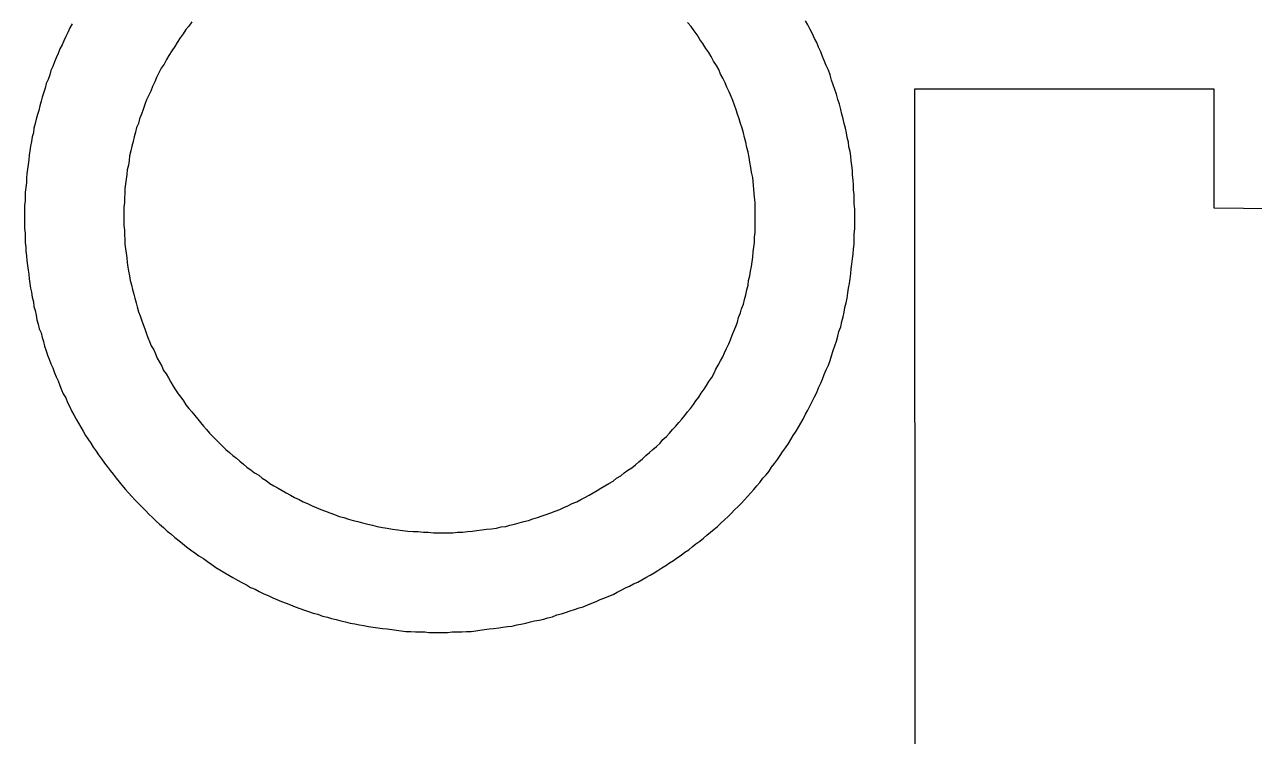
# Model space of a CAD drawing. Extents: x 11 to 591, y 39 to 419.
# Drawn here: x 170.9 to 223.3, y 294.2 to 324.5 of the extents above; entities that cross this region are included whole.
import ezdxf

# ---------------------------------------------------------------- set-up
doc = ezdxf.new("R2010")
doc.units = 0
doc.layers.get('0').update_dxf_attribs({"linetype": 'CONTINUOUS'})

msp = doc.modelspace()

# ---------------------------------------------------------------- linework, layer by layer
at = {"color": 3}
for p, q in [((172.965419, 324.530266), (172.865419, 324.355266)), ((204.315419, 324.480266), (204.215419, 324.655266)), ((204.415419, 324.280266), (204.315419, 324.480266)), ((172.690419, 323.980266), (172.615419, 323.805266)), ((172.790419, 324.180266), (172.690419, 323.980266)), ((172.865419, 324.355266), (172.790419, 324.180266)), ((204.515419, 324.105266), (204.415419, 324.280266)), ((204.590419, 323.905266), (204.515419, 324.105266)), ((204.690419, 323.730266), (204.590419, 323.905266)), ((172.440419, 323.455266), (172.365419, 323.255266)), ((172.540419, 323.630266), (172.440419, 323.455266)), ((172.615419, 323.805266), (172.540419, 323.630266)), ((204.765419, 323.530266), (204.690419, 323.730266)), ((204.865419, 323.330266), (204.765419, 323.530266)), ((204.940419, 323.130266), (204.865419, 323.330266)), ((172.215419, 322.905266), (172.140419, 322.705266)), ((172.290419, 323.080266), (172.215419, 322.905266)), ((172.365419, 323.255266), (172.290419, 323.080266)), ((205.015419, 322.955266), (204.940419, 323.130266)), ((205.090419, 322.755266), (205.015419, 322.955266)), ((172.015419, 322.355266), (171.940419, 322.155266)), ((172.065419, 322.530266), (172.015419, 322.355266)), ((172.140419, 322.705266), (172.065419, 322.530266)), ((205.190419, 322.555266), (205.090419, 322.755266)), ((205.265419, 322.355266), (205.190419, 322.555266)), ((205.315419, 322.130266), (205.265419, 322.355266)), ((171.815419, 321.780266), (171.765419, 321.605266)), ((171.865419, 321.980266), (171.815419, 321.780266)), ((171.940419, 322.155266), (171.865419, 321.980266)), ((205.390419, 321.930266), (205.315419, 322.130266)), ((205.465419, 321.730266), (205.390419, 321.930266)), ((208.890419, 293.305266), (208.865419, 321.755266)), ((208.865419, 321.755266), (221.615419, 321.755266)), ((221.615419, 321.755266), (221.615419, 316.680266)), ((171.640419, 321.230266), (171.590419, 321.030266)), ((171.690419, 321.405266), (171.640419, 321.230266)), ((171.765419, 321.605266), (171.690419, 321.405266)), ((205.540419, 321.530266), (205.465419, 321.730266)), ((205.590419, 321.305266), (205.540419, 321.530266)), ((205.665419, 321.105266), (205.590419, 321.305266)), ((171.540419, 320.830266), (171.490419, 320.655266)), ((171.590419, 321.030266), (171.540419, 320.830266)), ((205.715419, 320.880266), (205.665419, 321.105266)), ((205.765419, 320.680266), (205.715419, 320.880266)), ((171.390419, 320.280266), (171.340419, 320.080266)), ((171.440419, 320.455266), (171.390419, 320.280266)), ((171.490419, 320.655266), (171.440419, 320.455266)), ((205.815419, 320.480266), (205.765419, 320.680266)), ((205.865419, 320.280266), (205.815419, 320.480266)), ((205.915419, 320.080266), (205.865419, 320.280266)), ((171.265419, 319.705266), (171.240419, 319.505266)), ((171.315419, 319.880266), (171.265419, 319.705266)), ((171.340419, 320.080266), (171.315419, 319.880266)), ((205.965419, 319.880266), (205.915419, 320.080266)), ((205.990419, 319.680266), (205.965419, 319.880266)), ((206.040419, 319.480266), (205.990419, 319.680266)), ((171.190419, 319.305266), (171.165419, 319.105266)), ((171.240419, 319.505266), (171.190419, 319.305266)), ((206.065419, 319.280266), (206.040419, 319.480266)), ((206.115419, 319.080266), (206.065419, 319.280266)), ((171.115419, 318.730266), (171.090419, 318.530266)), ((171.140419, 318.930266), (171.115419, 318.730266)), ((171.165419, 319.105266), (171.140419, 318.930266)), ((206.140419, 318.880266), (206.115419, 319.080266)), ((206.165419, 318.680266), (206.140419, 318.880266)), ((206.190419, 318.480266), (206.165419, 318.680266)), ((171.040419, 318.130266), (171.015419, 317.955266)), ((171.065419, 318.330266), (171.040419, 318.130266)), ((171.090419, 318.530266), (171.065419, 318.330266)), ((206.215419, 318.280266), (206.190419, 318.480266)), ((206.215419, 318.080266), (206.215419, 318.280266)), ((206.240419, 317.855266), (206.215419, 318.080266)), ((170.990419, 317.555266), (170.965419, 317.355266)), ((171.015419, 317.755266), (170.990419, 317.555266)), ((171.015419, 317.955266), (171.015419, 317.755266)), ((206.265419, 317.655266), (206.240419, 317.855266)), ((206.265419, 317.455266), (206.265419, 317.655266)), ((170.965419, 317.355266), (170.965419, 317.155266)), ((170.965419, 317.155266), (170.965419, 316.980266)), ((206.290419, 317.255266), (206.265419, 317.455266)), ((206.290419, 317.055266), (206.290419, 317.255266)), ((206.290419, 316.855266), (206.290419, 317.055266)), ((170.965419, 316.980266), (170.940419, 316.780266)), ((170.940419, 316.780266), (170.940419, 316.580266)), ((170.940419, 316.580266), (170.940419, 316.380266)), ((206.315419, 316.630266), (206.290419, 316.855266)), ((206.315419, 316.430266), (206.315419, 316.630266)), ((221.615419, 316.680266), (224.140419, 316.655266)), ((170.940419, 316.380266), (170.940419, 316.180266)), ((170.940419, 316.180266), (170.940419, 315.980266)), ((170.940419, 315.980266), (170.940419, 315.805266)), ((206.315419, 316.230266), (206.315419, 316.430266)), ((206.315419, 316.005266), (206.315419, 316.230266)), ((206.315419, 315.780266), (206.315419, 316.005266)), ((170.940419, 315.805266), (170.965419, 315.605266)), ((170.965419, 315.605266), (170.965419, 315.405266)), ((206.290419, 315.580266), (206.315419, 315.780266)), ((206.290419, 315.355266), (206.290419, 315.580266)), ((170.965419, 315.405266), (170.965419, 315.205266)), ((170.965419, 315.205266), (170.990419, 315.005266)), ((170.990419, 315.005266), (170.990419, 314.830266)), ((206.240419, 314.705266), (206.265419, 314.930266)), ((206.265419, 314.930266), (206.290419, 315.130266)), ((206.290419, 315.130266), (206.290419, 315.355266)), ((170.990419, 314.830266), (171.015419, 314.630266)), ((171.015419, 314.630266), (171.040419, 314.430266)), ((171.040419, 314.430266), (171.065419, 314.230266)), ((206.190419, 314.280266), (206.215419, 314.505266)), ((206.215419, 314.505266), (206.240419, 314.705266)), ((171.065419, 314.230266), (171.090419, 314.030266)), ((171.090419, 314.030266), (171.115419, 313.855266)), ((206.115419, 313.655266), (206.140419, 313.880266)), ((206.140419, 313.880266), (206.165419, 314.080266)), ((206.165419, 314.080266), (206.190419, 314.280266)), ((171.115419, 313.855266), (171.140419, 313.655266)), ((171.140419, 313.655266), (171.165419, 313.455266)), ((171.165419, 313.455266), (171.190419, 313.255266)), ((206.040419, 313.255266), (206.090419, 313.455266)), ((206.090419, 313.455266), (206.115419, 313.655266)), ((171.190419, 313.255266), (171.240419, 313.080266)), ((171.240419, 313.080266), (171.265419, 312.880266)), ((171.265419, 312.880266), (171.315419, 312.680266)), ((205.940419, 312.630266), (205.990419, 312.830266)), ((205.990419, 312.830266), (206.015419, 313.055266)), ((206.015419, 313.055266), (206.040419, 313.255266)), ((171.315419, 312.680266), (171.340419, 312.480266)), ((171.340419, 312.480266), (171.390419, 312.305266)), ((171.390419, 312.305266), (171.440419, 312.105266)), ((205.865419, 312.230266), (205.890419, 312.430266)), ((205.890419, 312.430266), (205.940419, 312.630266)), ((171.440419, 312.105266), (171.465419, 311.905266)), ((171.465419, 311.905266), (171.515419, 311.730266)), ((205.715419, 311.605266), (205.765419, 311.830266)), ((205.765419, 311.830266), (205.815419, 312.030266)), ((205.815419, 312.030266), (205.865419, 312.230266)), ((171.515419, 311.730266), (171.565419, 311.530266)), ((171.565419, 311.530266), (171.640419, 311.355266)), ((171.640419, 311.355266), (171.690419, 311.155266)), ((205.590419, 311.205266), (205.640419, 311.405266)), ((205.640419, 311.405266), (205.715419, 311.605266)), ((171.690419, 311.155266), (171.740419, 310.980266)), ((171.740419, 310.980266), (171.790419, 310.780266)), ((171.790419, 310.780266), (171.865419, 310.580266)), ((205.390419, 310.605266), (205.465419, 310.805266)), ((205.465419, 310.805266), (205.540419, 311.005266)), ((205.540419, 311.005266), (205.590419, 311.205266)), ((171.865419, 310.580266), (171.915419, 310.405266)), ((171.915419, 310.405266), (171.990419, 310.230266)), ((171.990419, 310.230266), (172.065419, 310.030266)), ((205.265419, 310.180266), (205.315419, 310.380266)), ((205.315419, 310.380266), (205.390419, 310.605266)), ((172.065419, 310.030266), (172.140419, 309.855266)), ((172.140419, 309.855266), (172.215419, 309.655266)), ((205.015419, 309.580266), (205.090419, 309.780266)), ((205.090419, 309.780266), (205.190419, 309.980266)), ((205.190419, 309.980266), (205.265419, 310.180266)), ((172.215419, 309.655266), (172.290419, 309.480266)), ((172.290419, 309.480266), (172.365419, 309.305266)), ((172.365419, 309.305266), (172.440419, 309.105266)), ((204.765419, 309.005266), (204.865419, 309.205266)), ((204.865419, 309.205266), (204.940419, 309.380266)), ((204.940419, 309.380266), (205.015419, 309.580266)), ((172.440419, 309.105266), (172.515419, 308.930266)), ((172.515419, 308.930266), (172.590419, 308.755266)), ((172.590419, 308.755266), (172.690419, 308.580266)), ((204.590419, 308.630266), (204.690419, 308.805266)), ((204.690419, 308.805266), (204.765419, 309.005266)), ((172.690419, 308.580266), (172.765419, 308.380266)), ((172.765419, 308.380266), (172.865419, 308.205266)), ((172.865419, 308.205266), (172.940419, 308.030266)), ((204.315419, 308.055266), (204.415419, 308.255266)), ((204.415419, 308.255266), (204.490419, 308.430266)), ((204.490419, 308.430266), (204.590419, 308.630266)), ((172.940419, 308.030266), (173.040419, 307.855266)), ((173.040419, 307.855266), (173.140419, 307.680266)), ((173.140419, 307.680266), (173.240419, 307.505266)), ((204.015419, 307.505266), (204.115419, 307.680266)), ((204.115419, 307.680266), (204.215419, 307.880266)), ((204.215419, 307.880266), (204.315419, 308.055266)), ((173.240419, 307.505266), (173.340419, 307.330266)), ((173.340419, 307.330266), (173.440419, 307.155266)), ((173.440419, 307.155266), (173.540419, 306.980266)), ((203.690419, 306.980266), (203.815419, 307.155266)), ((203.815419, 307.155266), (203.915419, 307.330266)), ((203.915419, 307.330266), (204.015419, 307.505266)), ((173.540419, 306.980266), (173.640419, 306.830266)), ((173.640419, 306.830266), (173.765419, 306.655266)), ((173.765419, 306.655266), (173.865419, 306.480266)), ((203.365419, 306.455266), (203.490419, 306.630266)), ((203.490419, 306.630266), (203.590419, 306.805266)), ((203.590419, 306.805266), (203.690419, 306.980266)), ((173.865419, 306.480266), (173.990419, 306.305266)), ((173.990419, 306.305266), (174.090419, 306.155266)), ((174.090419, 306.155266), (174.215419, 305.980266)), ((203.015419, 305.955266), (203.140419, 306.130266)), ((203.140419, 306.130266), (203.240419, 306.280266)), ((203.240419, 306.280266), (203.365419, 306.455266)), ((174.215419, 305.980266), (174.340419, 305.805266)), ((174.340419, 305.805266), (174.465419, 305.655266)), ((174.465419, 305.655266), (174.590419, 305.480266)), ((202.665419, 305.455266), (202.765419, 305.630266)), ((202.765419, 305.630266), (202.890419, 305.780266)), ((202.890419, 305.780266), (203.015419, 305.955266)), ((174.590419, 305.480266), (174.715419, 305.330266)), ((174.715419, 305.330266), (174.840419, 305.155266)), ((174.840419, 305.155266), (174.965419, 305.005266)), ((174.965419, 305.005266), (175.090419, 304.855266)), ((202.140419, 304.830266), (202.265419, 304.980266)), ((202.265419, 304.980266), (202.390419, 305.155266)), ((202.390419, 305.155266), (202.540419, 305.305266)), ((202.540419, 305.305266), (202.665419, 305.455266)), ((175.090419, 304.855266), (175.240419, 304.680266)), ((175.240419, 304.680266), (175.365419, 304.530266)), ((175.365419, 304.530266), (175.515419, 304.380266)), ((201.740419, 304.380266), (201.890419, 304.530266)), ((201.890419, 304.530266), (202.015419, 304.680266)), ((202.015419, 304.680266), (202.140419, 304.830266)), ((175.515419, 304.380266), (175.640419, 304.230266)), ((175.640419, 304.230266), (175.790419, 304.080266)), ((175.790419, 304.080266), (175.940419, 303.930266)), ((175.940419, 303.930266), (176.090419, 303.780266)), ((201.190419, 303.805266), (201.340419, 303.955266)), ((201.340419, 303.955266), (201.465419, 304.080266)), ((201.465419, 304.080266), (201.615419, 304.230266)), ((201.615419, 304.230266), (201.740419, 304.380266)), ((176.090419, 303.780266), (176.240419, 303.630266)), ((176.240419, 303.630266), (176.390419, 303.480266)), ((176.390419, 303.480266), (176.540419, 303.330266)), ((200.765419, 303.380266), (200.915419, 303.530266)), ((200.915419, 303.530266), (201.040419, 303.655266)), ((201.040419, 303.655266), (201.190419, 303.805266)), ((176.540419, 303.330266), (176.690419, 303.205266)), ((176.690419, 303.205266), (176.865419, 303.055266)), ((176.865419, 303.055266), (177.015419, 302.905266)), ((177.015419, 302.905266), (177.165419, 302.780266)), ((200.165419, 302.855266), (200.315419, 302.980266)), ((200.315419, 302.980266), (200.465419, 303.105266)), ((200.465419, 303.105266), (200.615419, 303.255266)), ((200.615419, 303.255266), (200.765419, 303.380266)), ((177.165419, 302.780266), (177.340419, 302.630266)), ((177.340419, 302.630266), (177.515419, 302.505266)), ((177.515419, 302.505266), (177.665419, 302.380266)), ((177.665419, 302.380266), (177.840419, 302.230266)), ((199.390419, 302.230266), (199.540419, 302.355266)), ((199.540419, 302.355266), (199.715419, 302.480266)), ((199.715419, 302.480266), (199.865419, 302.605266)), ((199.865419, 302.605266), (200.015419, 302.730266)), ((200.015419, 302.730266), (200.165419, 302.855266)), ((177.840419, 302.230266), (178.015419, 302.105266)), ((178.015419, 302.105266), (178.190419, 301.980266)), ((178.190419, 301.980266), (178.365419, 301.855266)), ((178.365419, 301.855266), (178.565419, 301.730266)), ((198.765419, 301.780266), (198.915419, 301.880266)), ((198.915419, 301.880266), (199.065419, 302.005266)), ((199.065419, 302.005266), (199.240419, 302.105266)), ((199.240419, 302.105266), (199.390419, 302.230266)), ((178.565419, 301.730266), (178.740419, 301.605266)), ((178.740419, 301.605266), (178.915419, 301.480266)), ((178.915419, 301.480266), (179.090419, 301.355266)), ((179.090419, 301.355266), (179.265419, 301.255266)), ((197.915419, 301.230266), (198.090419, 301.330266)), ((198.090419, 301.330266), (198.265419, 301.430266)), ((198.265419, 301.430266), (198.415419, 301.555266)), ((198.415419, 301.555266), (198.590419, 301.655266)), ((198.590419, 301.655266), (198.765419, 301.780266)), ((179.265419, 301.255266), (179.465419, 301.130266)), ((179.465419, 301.130266), (179.640419, 301.030266)), ((179.640419, 301.030266), (179.815419, 300.930266)), ((179.815419, 300.930266), (180.015419, 300.805266)), ((180.015419, 300.805266), (180.190419, 300.705266)), ((197.065419, 300.730266), (197.240419, 300.830266)), ((197.240419, 300.830266), (197.415419, 300.930266)), ((197.415419, 300.930266), (197.590419, 301.030266)), ((197.590419, 301.030266), (197.765419, 301.130266)), ((197.765419, 301.130266), (197.915419, 301.230266)), ((180.190419, 300.705266), (180.390419, 300.605266)), ((180.390419, 300.605266), (180.565419, 300.505266)), ((180.565419, 300.505266), (180.765419, 300.430266)), ((180.765419, 300.430266), (180.940419, 300.330266)), ((180.940419, 300.330266), (181.140419, 300.230266)), ((196.015419, 300.205266), (196.190419, 300.305266)), ((196.190419, 300.305266), (196.365419, 300.380266)), ((196.365419, 300.380266), (196.540419, 300.480266)), ((196.540419, 300.480266), (196.715419, 300.555266)), ((196.715419, 300.555266), (196.890419, 300.655266)), ((196.890419, 300.655266), (197.065419, 300.730266)), ((181.140419, 300.230266), (181.315419, 300.155266)), ((181.315419, 300.155266), (181.515419, 300.055266)), ((181.515419, 300.055266), (181.690419, 299.980266)), ((181.690419, 299.980266), (181.890419, 299.905266)), ((181.890419, 299.905266), (182.090419, 299.830266)), ((182.090419, 299.830266), (182.265419, 299.755266)), ((182.265419, 299.755266), (182.465419, 299.680266)), ((194.740419, 299.680266), (194.940419, 299.755266)), ((194.940419, 299.755266), (195.115419, 299.830266)), ((195.115419, 299.830266), (195.290419, 299.905266)), ((195.290419, 299.905266), (195.465419, 299.980266)), ((195.465419, 299.980266), (195.665419, 300.055266)), ((195.665419, 300.055266), (195.840419, 300.130266)), ((195.840419, 300.130266), (196.015419, 300.205266)), ((182.465419, 299.680266), (182.665419, 299.605266)), ((182.665419, 299.605266), (182.865419, 299.530266)), ((182.865419, 299.530266), (183.040419, 299.480266)), ((183.040419, 299.480266), (183.240419, 299.405266)), ((183.240419, 299.405266), (183.440419, 299.355266)), ((183.440419, 299.355266), (183.640419, 299.280266)), ((183.640419, 299.280266), (183.840419, 299.230266)), ((183.840419, 299.230266), (184.015419, 299.180266)), ((193.065419, 299.155266), (193.240419, 299.205266)), ((193.240419, 299.205266), (193.440419, 299.255266)), ((193.440419, 299.255266), (193.615419, 299.330266)), ((193.615419, 299.330266), (193.815419, 299.380266)), ((193.815419, 299.380266), (193.990419, 299.430266)), ((193.990419, 299.430266), (194.190419, 299.505266)), ((194.190419, 299.505266), (194.365419, 299.555266)), ((194.365419, 299.555266), (194.565419, 299.630266)), ((194.565419, 299.630266), (194.740419, 299.680266)), ((184.015419, 299.180266), (184.215419, 299.130266)), ((184.215419, 299.130266), (184.415419, 299.080266)), ((184.415419, 299.080266), (184.615419, 299.030266)), ((184.615419, 299.030266), (184.815419, 298.980266)), ((184.815419, 298.980266), (185.015419, 298.955266)), ((185.015419, 298.955266), (185.215419, 298.905266)), ((185.215419, 298.905266), (185.390419, 298.880266)), ((185.390419, 298.880266), (185.590419, 298.830266)), ((185.590419, 298.830266), (185.790419, 298.805266)), ((185.790419, 298.805266), (185.990419, 298.780266)), ((185.990419, 298.780266), (186.190419, 298.755266)), ((186.190419, 298.755266), (186.390419, 298.730266)), ((186.390419, 298.730266), (186.590419, 298.705266)), ((186.590419, 298.705266), (186.790419, 298.680266)), ((186.790419, 298.680266), (186.990419, 298.655266)), ((190.165419, 298.655266), (190.340419, 298.680266)), ((190.340419, 298.680266), (190.540419, 298.705266)), ((190.540419, 298.705266), (190.740419, 298.730266)), ((190.740419, 298.730266), (190.940419, 298.755266)), ((190.940419, 298.755266), (191.140419, 298.780266)), ((191.140419, 298.780266), (191.315419, 298.805266)), ((191.315419, 298.805266), (191.515419, 298.830266)), ((191.515419, 298.830266), (191.715419, 298.855266)), ((191.715419, 298.855266), (191.915419, 298.905266)), ((191.915419, 298.905266), (192.090419, 298.930266)), ((192.090419, 298.930266), (192.290419, 298.980266)), ((192.290419, 298.980266), (192.490419, 299.030266)), ((192.490419, 299.030266), (192.665419, 299.080266)), ((192.665419, 299.080266), (192.865419, 299.105266)), ((192.865419, 299.105266), (193.065419, 299.155266)), ((186.990419, 298.655266), (187.190419, 298.630266)), ((187.190419, 298.630266), (187.390419, 298.630266)), ((187.390419, 298.630266), (187.590419, 298.605266)), ((187.590419, 298.605266), (187.790419, 298.605266)), ((187.790419, 298.605266), (187.990419, 298.605266)), ((187.990419, 298.605266), (188.165419, 298.580266)), ((188.165419, 298.580266), (188.365419, 298.580266)), ((188.365419, 298.580266), (188.565419, 298.580266)), ((188.565419, 298.580266), (188.765419, 298.580266)), ((188.765419, 298.580266), (188.965419, 298.580266)), ((188.965419, 298.580266), (189.165419, 298.605266)), ((189.165419, 298.605266), (189.365419, 298.605266)), ((189.365419, 298.605266), (189.565419, 298.605266)), ((189.565419, 298.605266), (189.765419, 298.630266)), ((189.765419, 298.630266), (189.965419, 298.630266)), ((189.965419, 298.630266), (190.165419, 298.655266))]:
    msp.add_line(p, q, dxfattribs=at)
at = {"color": 7}
for p, q in [((177.940419, 324.430266), (177.815419, 324.280266)), ((178.065419, 324.605266), (177.940419, 324.430266)), ((199.340419, 324.405266), (199.190419, 324.580266)), ((199.465419, 324.230266), (199.340419, 324.405266)), ((177.565419, 323.930266), (177.440419, 323.730266)), ((177.690419, 324.105266), (177.565419, 323.930266)), ((177.815419, 324.280266), (177.690419, 324.105266)), ((199.590419, 324.055266), (199.465419, 324.230266)), ((199.715419, 323.855266), (199.590419, 324.055266)), ((199.840419, 323.680266), (199.715419, 323.855266)), ((177.215419, 323.380266), (177.090419, 323.180266)), ((177.340419, 323.555266), (177.215419, 323.380266)), ((177.440419, 323.730266), (177.340419, 323.555266)), ((199.965419, 323.480266), (199.840419, 323.680266)), ((200.090419, 323.305266), (199.965419, 323.480266)), ((176.890419, 322.805266), (176.765419, 322.630266)), ((176.990419, 323.005266), (176.890419, 322.805266)), ((177.090419, 323.180266), (176.990419, 323.005266)), ((200.190419, 323.130266), (200.090419, 323.305266)), ((200.290419, 322.930266), (200.190419, 323.130266)), ((200.415419, 322.755266), (200.290419, 322.930266)), ((176.665419, 322.430266), (176.565419, 322.230266)), ((176.765419, 322.630266), (176.665419, 322.430266)), ((200.515419, 322.580266), (200.415419, 322.755266)), ((200.590419, 322.380266), (200.515419, 322.580266)), ((200.690419, 322.205266), (200.590419, 322.380266)), ((176.390419, 321.855266), (176.315419, 321.655266)), ((176.490419, 322.055266), (176.390419, 321.855266)), ((176.565419, 322.230266), (176.490419, 322.055266)), ((200.790419, 322.005266), (200.690419, 322.205266)), ((200.865419, 321.830266), (200.790419, 322.005266)), ((200.965419, 321.630266), (200.865419, 321.830266)), ((176.140419, 321.280266), (176.065419, 321.080266)), ((176.215419, 321.455266), (176.140419, 321.280266)), ((176.315419, 321.655266), (176.215419, 321.455266)), ((201.040419, 321.430266), (200.965419, 321.630266)), ((201.115419, 321.255266), (201.040419, 321.430266)), ((201.190419, 321.055266), (201.115419, 321.255266)), ((175.990419, 320.880266), (175.915419, 320.680266)), ((176.065419, 321.080266), (175.990419, 320.880266)), ((201.265419, 320.855266), (201.190419, 321.055266)), ((201.315419, 320.680266), (201.265419, 320.855266)), ((175.790419, 320.280266), (175.715419, 320.105266)), ((175.840419, 320.480266), (175.790419, 320.280266)), ((175.915419, 320.680266), (175.840419, 320.480266)), ((201.390419, 320.480266), (201.315419, 320.680266)), ((201.440419, 320.280266), (201.390419, 320.480266)), ((201.515419, 320.080266), (201.440419, 320.280266)), ((175.615419, 319.705266), (175.565419, 319.505266)), ((175.665419, 319.905266), (175.615419, 319.705266)), ((175.715419, 320.105266), (175.665419, 319.905266)), ((201.565419, 319.880266), (201.515419, 320.080266)), ((201.615419, 319.680266), (201.565419, 319.880266)), ((201.665419, 319.480266), (201.615419, 319.680266)), ((175.515419, 319.305266), (175.465419, 319.105266)), ((175.565419, 319.505266), (175.515419, 319.305266)), ((201.715419, 319.255266), (201.665419, 319.480266)), ((201.765419, 319.055266), (201.715419, 319.255266)), ((175.390419, 318.705266), (175.365419, 318.505266)), ((175.415419, 318.905266), (175.390419, 318.705266)), ((175.465419, 319.105266), (175.415419, 318.905266)), ((201.815419, 318.830266), (201.765419, 319.055266)), ((201.840419, 318.630266), (201.815419, 318.830266)), ((201.890419, 318.405266), (201.840419, 318.630266)), ((175.290419, 318.105266), (175.265419, 317.905266)), ((175.315419, 318.305266), (175.290419, 318.105266)), ((175.365419, 318.505266), (175.315419, 318.305266)), ((201.915419, 318.205266), (201.890419, 318.405266)), ((201.965419, 317.980266), (201.915419, 318.205266)), ((175.240419, 317.705266), (175.215419, 317.505266)), ((175.265419, 317.905266), (175.240419, 317.705266)), ((202.040419, 317.130266), (201.965419, 317.980266)), ((175.215419, 317.305266), (175.190419, 317.105266)), ((175.190419, 317.105266), (175.190419, 316.905266)), ((175.215419, 317.505266), (175.215419, 317.305266)), ((202.065419, 316.905266), (202.040419, 317.130266)), ((175.190419, 316.905266), (175.165419, 316.705266)), ((175.165419, 316.705266), (175.165419, 316.505266)), ((175.165419, 316.505266), (175.165419, 316.330266)), ((202.065419, 316.705266), (202.065419, 316.905266)), ((202.065419, 316.480266), (202.065419, 316.705266)), ((175.165419, 316.330266), (175.165419, 316.130266)), ((175.165419, 316.130266), (175.165419, 315.930266)), ((202.065419, 316.280266), (202.065419, 316.480266)), ((202.065419, 316.055266), (202.065419, 316.280266)), ((202.065419, 315.855266), (202.065419, 316.055266)), ((175.165419, 315.930266), (175.190419, 315.730266)), ((175.190419, 315.730266), (175.190419, 315.530266)), ((175.190419, 315.530266), (175.215419, 315.330266)), ((202.040419, 315.430266), (202.065419, 315.630266)), ((202.065419, 315.630266), (202.065419, 315.855266)), ((175.215419, 315.330266), (175.215419, 315.130266)), ((175.215419, 315.130266), (175.240419, 314.930266)), ((175.240419, 314.930266), (175.265419, 314.755266)), ((201.990419, 314.805266), (202.015419, 315.005266)), ((202.015419, 315.005266), (202.040419, 315.205266)), ((202.040419, 315.205266), (202.040419, 315.430266)), ((175.265419, 314.755266), (175.290419, 314.555266)), ((175.290419, 314.555266), (175.315419, 314.355266)), ((201.940419, 314.380266), (201.965419, 314.580266)), ((201.965419, 314.580266), (201.990419, 314.805266)), ((175.315419, 314.355266), (175.340419, 314.155266)), ((175.340419, 314.155266), (175.365419, 313.980266)), ((175.365419, 313.980266), (175.415419, 313.780266)), ((201.840419, 313.780266), (201.865419, 313.980266)), ((201.865419, 313.980266), (201.915419, 314.180266)), ((201.915419, 314.180266), (201.940419, 314.380266)), ((175.415419, 313.780266), (175.440419, 313.580266)), ((175.440419, 313.580266), (175.490419, 313.405266)), ((175.490419, 313.405266), (175.540419, 313.205266)), ((201.715419, 313.180266), (201.765419, 313.380266)), ((201.765419, 313.380266), (201.790419, 313.580266)), ((201.790419, 313.580266), (201.840419, 313.780266)), ((175.540419, 313.205266), (175.590419, 313.005266)), ((175.590419, 313.005266), (175.640419, 312.830266)), ((175.640419, 312.830266), (175.690419, 312.630266)), ((201.615419, 312.780266), (201.665419, 312.980266)), ((201.665419, 312.980266), (201.715419, 313.180266)), ((175.690419, 312.630266), (175.740419, 312.455266)), ((175.740419, 312.455266), (175.790419, 312.255266)), ((201.440419, 312.205266), (201.490419, 312.380266)), ((201.490419, 312.380266), (201.565419, 312.580266)), ((201.565419, 312.580266), (201.615419, 312.780266)), ((175.790419, 312.255266), (175.865419, 312.080266)), ((175.865419, 312.080266), (175.915419, 311.905266)), ((175.915419, 311.905266), (175.990419, 311.705266)), ((201.240419, 311.630266), (201.315419, 311.805266)), ((201.315419, 311.805266), (201.365419, 312.005266)), ((201.365419, 312.005266), (201.440419, 312.205266)), ((175.990419, 311.705266), (176.065419, 311.530266)), ((176.065419, 311.530266), (176.115419, 311.355266)), ((176.115419, 311.355266), (176.190419, 311.155266)), ((201.090419, 311.255266), (201.165419, 311.430266)), ((201.165419, 311.430266), (201.240419, 311.630266)), ((176.190419, 311.155266), (176.265419, 310.980266)), ((176.265419, 310.980266), (176.340419, 310.805266)), ((176.340419, 310.805266), (176.440419, 310.630266)), ((200.840419, 310.680266), (200.940419, 310.880266)), ((200.940419, 310.880266), (201.015419, 311.055266)), ((201.015419, 311.055266), (201.090419, 311.255266)), ((176.440419, 310.630266), (176.515419, 310.455266)), ((176.515419, 310.455266), (176.590419, 310.280266)), ((176.590419, 310.280266), (176.690419, 310.105266)), ((200.590419, 310.155266), (200.690419, 310.330266)), ((200.690419, 310.330266), (200.765419, 310.505266)), ((200.765419, 310.505266), (200.840419, 310.680266)), ((176.690419, 310.105266), (176.790419, 309.930266)), ((176.790419, 309.930266), (176.865419, 309.755266)), ((176.865419, 309.755266), (176.965419, 309.605266)), ((200.315419, 309.630266), (200.390419, 309.805266)), ((200.390419, 309.805266), (200.490419, 309.980266)), ((200.490419, 309.980266), (200.590419, 310.155266)), ((176.965419, 309.605266), (177.065419, 309.430266)), ((177.065419, 309.430266), (177.165419, 309.255266)), ((177.165419, 309.255266), (177.265419, 309.080266)), ((199.990419, 309.105266), (200.090419, 309.280266)), ((200.090419, 309.280266), (200.215419, 309.455266)), ((200.215419, 309.455266), (200.315419, 309.630266)), ((177.265419, 309.080266), (177.365419, 308.930266)), ((177.365419, 308.930266), (177.490419, 308.755266)), ((177.490419, 308.755266), (177.590419, 308.605266)), ((199.665419, 308.605266), (199.765419, 308.780266)), ((199.765419, 308.780266), (199.890419, 308.955266)), ((199.890419, 308.955266), (199.990419, 309.105266)), ((177.590419, 308.605266), (177.715419, 308.455266)), ((177.715419, 308.455266), (177.815419, 308.280266)), ((177.815419, 308.280266), (177.940419, 308.130266)), ((177.940419, 308.130266), (178.065419, 307.980266)), ((199.190419, 307.980266), (199.315419, 308.130266)), ((199.315419, 308.130266), (199.440419, 308.305266)), ((199.440419, 308.305266), (199.540419, 308.455266)), ((199.540419, 308.455266), (199.665419, 308.605266)), ((178.065419, 307.980266), (178.190419, 307.830266)), ((178.190419, 307.830266), (178.315419, 307.680266)), ((178.315419, 307.680266), (178.440419, 307.530266)), ((198.815419, 307.530266), (198.940419, 307.680266)), ((198.940419, 307.680266), (199.065419, 307.830266)), ((199.065419, 307.830266), (199.190419, 307.980266)), ((178.440419, 307.530266), (178.565419, 307.380266)), ((178.565419, 307.380266), (178.690419, 307.230266)), ((178.690419, 307.230266), (178.815419, 307.080266)), ((178.815419, 307.080266), (178.965419, 306.930266)), ((198.290419, 306.930266), (198.415419, 307.080266)), ((198.415419, 307.080266), (198.540419, 307.230266)), ((198.540419, 307.230266), (198.690419, 307.380266)), ((198.690419, 307.380266), (198.815419, 307.530266)), ((178.965419, 306.930266), (179.090419, 306.805266)), ((179.090419, 306.805266), (179.240419, 306.655266)), ((179.240419, 306.655266), (179.365419, 306.530266)), ((197.865419, 306.505266), (198.015419, 306.655266)), ((198.015419, 306.655266), (198.140419, 306.805266)), ((198.140419, 306.805266), (198.290419, 306.930266)), ((179.365419, 306.530266), (179.515419, 306.380266)), ((179.515419, 306.380266), (179.665419, 306.255266)), ((179.665419, 306.255266), (179.815419, 306.130266)), ((179.815419, 306.130266), (179.965419, 306.005266)), ((197.265419, 305.980266), (197.415419, 306.130266)), ((197.415419, 306.130266), (197.565419, 306.255266)), ((197.565419, 306.255266), (197.715419, 306.380266)), ((197.715419, 306.380266), (197.865419, 306.505266)), ((179.965419, 306.005266), (180.115419, 305.880266)), ((180.115419, 305.880266), (180.265419, 305.755266)), ((180.265419, 305.755266), (180.415419, 305.630266)), ((180.415419, 305.630266), (180.590419, 305.505266)), ((180.590419, 305.505266), (180.740419, 305.380266)), ((196.490419, 305.380266), (196.640419, 305.505266)), ((196.640419, 305.505266), (196.815419, 305.605266)), ((196.815419, 305.605266), (196.965419, 305.730266)), ((196.965419, 305.730266), (197.115419, 305.855266)), ((197.115419, 305.855266), (197.265419, 305.980266)), ((180.740419, 305.380266), (180.915419, 305.280266)), ((180.915419, 305.280266), (181.065419, 305.155266)), ((181.065419, 305.155266), (181.240419, 305.055266)), ((181.240419, 305.055266), (181.390419, 304.930266)), ((195.840419, 304.930266), (196.015419, 305.030266)), ((196.015419, 305.030266), (196.165419, 305.155266)), ((196.165419, 305.155266), (196.340419, 305.255266)), ((196.340419, 305.255266), (196.490419, 305.380266)), ((181.390419, 304.930266), (181.565419, 304.830266)), ((181.565419, 304.830266), (181.740419, 304.730266)), ((181.740419, 304.730266), (181.915419, 304.630266)), ((181.915419, 304.630266), (182.090419, 304.530266)), ((182.090419, 304.530266), (182.265419, 304.430266)), ((194.990419, 304.430266), (195.165419, 304.530266)), ((195.165419, 304.530266), (195.340419, 304.630266)), ((195.340419, 304.630266), (195.490419, 304.730266)), ((195.490419, 304.730266), (195.665419, 304.830266)), ((195.665419, 304.830266), (195.840419, 304.930266)), ((182.265419, 304.430266), (182.440419, 304.330266)), ((182.440419, 304.330266), (182.640419, 304.255266)), ((182.640419, 304.255266), (182.815419, 304.155266)), ((182.815419, 304.155266), (182.990419, 304.080266)), ((182.990419, 304.080266), (183.190419, 303.980266)), ((183.190419, 303.980266), (183.365419, 303.905266)), ((193.915419, 303.905266), (194.090419, 303.980266)), ((194.090419, 303.980266), (194.265419, 304.080266)), ((194.265419, 304.080266), (194.465419, 304.155266)), ((194.465419, 304.155266), (194.640419, 304.255266)), ((194.640419, 304.255266), (194.815419, 304.330266)), ((194.815419, 304.330266), (194.990419, 304.430266)), ((183.365419, 303.905266), (183.565419, 303.830266)), ((183.565419, 303.830266), (183.765419, 303.755266)), ((183.765419, 303.755266), (183.940419, 303.680266)), ((183.940419, 303.680266), (184.140419, 303.605266)), ((184.140419, 303.605266), (184.340419, 303.530266)), ((184.340419, 303.530266), (184.540419, 303.480266)), ((184.540419, 303.480266), (184.740419, 303.405266)), ((184.740419, 303.405266), (184.940419, 303.355266)), ((192.415419, 303.355266), (192.590419, 303.430266)), ((192.590419, 303.430266), (192.790419, 303.480266)), ((192.790419, 303.480266), (192.990419, 303.555266)), ((192.990419, 303.555266), (193.165419, 303.605266)), ((193.165419, 303.605266), (193.365419, 303.680266)), ((193.365419, 303.680266), (193.540419, 303.755266)), ((193.540419, 303.755266), (193.740419, 303.830266)), ((193.740419, 303.830266), (193.915419, 303.905266)), ((184.940419, 303.355266), (185.140419, 303.305266)), ((185.140419, 303.305266), (185.340419, 303.255266)), ((185.340419, 303.255266), (185.565419, 303.205266)), ((185.565419, 303.205266), (185.765419, 303.155266)), ((185.765419, 303.155266), (185.965419, 303.105266)), ((185.965419, 303.105266), (186.190419, 303.055266)), ((186.190419, 303.055266), (186.390419, 303.030266)), ((186.390419, 303.030266), (186.615419, 302.980266)), ((186.615419, 302.980266), (186.840419, 302.955266)), ((186.840419, 302.955266), (187.040419, 302.930266)), ((187.040419, 302.930266), (187.265419, 302.905266)), ((187.265419, 302.905266), (187.490419, 302.880266)), ((187.490419, 302.880266), (187.715419, 302.880266)), ((187.715419, 302.880266), (187.940419, 302.855266)), ((189.615419, 302.855266), (189.815419, 302.880266)), ((189.815419, 302.880266), (190.015419, 302.905266)), ((190.015419, 302.905266), (190.215419, 302.930266)), ((190.215419, 302.930266), (190.415419, 302.955266)), ((190.415419, 302.955266), (190.615419, 302.980266)), ((190.615419, 302.980266), (190.840419, 303.005266)), ((190.840419, 303.005266), (191.040419, 303.030266)), ((191.040419, 303.030266), (191.240419, 303.080266)), ((191.240419, 303.080266), (191.440419, 303.105266)), ((191.440419, 303.105266), (191.615419, 303.155266)), ((191.615419, 303.155266), (191.815419, 303.205266)), ((191.815419, 303.205266), (192.015419, 303.255266)), ((192.015419, 303.255266), (192.215419, 303.305266)), ((192.215419, 303.305266), (192.415419, 303.355266)), ((187.940419, 302.855266), (188.140419, 302.855266)), ((188.140419, 302.855266), (188.365419, 302.830266)), ((188.365419, 302.830266), (188.565419, 302.830266)), ((188.565419, 302.830266), (188.765419, 302.830266)), ((188.765419, 302.830266), (188.990419, 302.830266)), ((188.990419, 302.830266), (189.190419, 302.830266)), ((189.190419, 302.830266), (189.390419, 302.855266)), ((189.390419, 302.855266), (189.615419, 302.855266))]:
    msp.add_line(p, q, dxfattribs=at)

doc.saveas('drawing.dxf')
